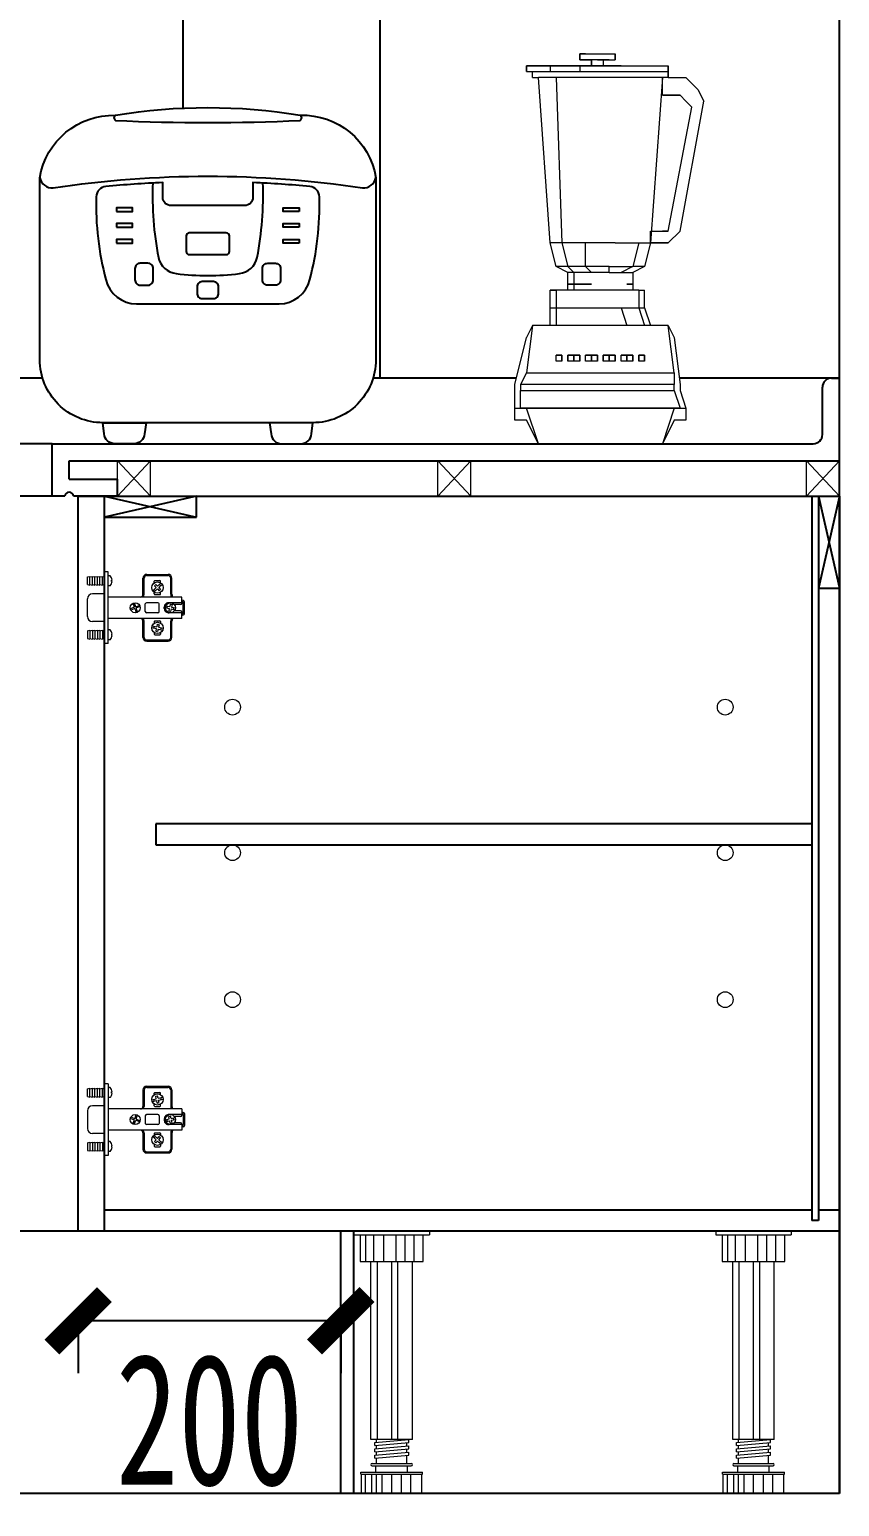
# Model space of a CAD drawing. Header units: millimetres. Extents: x 3104083 to 3173399, y -3165492 to -3044687.
# Drawn here: x 3116632 to 3117249, y -3141616 to -3140491 of the extents above; entities that cross this region are included whole.
import ezdxf

# ---------------------------------------------------------------- set-up
doc = ezdxf.new("R2010")
doc.units = ezdxf.units.MM
doc.header["$LTSCALE"] = 500
doc.header["$MEASUREMENT"] = 0
doc.header["$PDMODE"] = 2
doc.linetypes.add('ACAD_ISO03W100', pattern=[30, 12, -18])
doc.layers.get('0').update_dxf_attribs({"linetype": 'CONTINUOUS'})
doc.layers.get('DEFPOINTS').update_dxf_attribs({"linetype": 'CONTINUOUS'})
for name, color, linetype in [('D-节点尺寸', 5, 'CONTINUOUS'), ('ZB_厨柜', 7, 'CONTINUOUS'), ('台面', 4, 'CONTINUOUS'), ('柜体', 2, 'CONTINUOUS')]:
    doc.layers.add(name, color=color, linetype=linetype)
for name, color, linetype, lineweight in [('五金辅助件', 25, 'CONTINUOUS', 13), ('墙体', 6, 'CONTINUOUS', 25), ('电器', 85, 'CONTINUOUS', 15)]:
    doc.layers.add(name, color=color, linetype=linetype, lineweight=lineweight)
doc.styles.add('DIM', font='SimSun.ttf', dxfattribs={"width": 0.7})
doc.dimstyles.new('40', dxfattribs={"dimscale": 40, "dimtxt": 2.5, "dimasz": 1, "dimexe": 1, "dimexo": 1, "dimgap": 0.5, "dimtad": 1, "dimdec": 0, "dimzin": 0, "dimdsep": 46, "dimtxsty": 'DIM', "dimblk": 'ARCHTICK', "dimcen": 0, "dimclrd": 5, "dimclre": 5, "dimclrt": 35, "dimadec": 0, "dimazin": 0, "dimtfac": 0.5, "dimtdec": 0, "dimtix": 1, "dimtmove": 2, "dimatfit": 2, "dimldrblk": 'A', "dimfxl": 0, "dimtolj": 1, "dimtzin": 0, "dimlwd": -1, "dimlwe": -1, "dimarcsym": 0})

# ---------------------------------------------------------------- blocks, each defined once
blk = doc.blocks.new('_ArchTick')
at = {"color": 0, "linetype": 'ByBlock', "const_width": 0.4}
blk.add_lwpolyline([(-0.5, -0.5), (0.5, 0.5)], dxfattribs=at)
blk = doc.blocks.new('*D2086')
at = {"layer": 'D-节点尺寸', "color": 5, "ltscale": 100}
for p, q in [((3116668.9, -3141468.7), (3116668.9, -3141514.8)), ((3116868.9, -3141474.8), (3116668.9, -3141474.8)), ((3116868.9, -3141468.7), (3116868.9, -3141514.8))]:
    blk.add_line(p, q, dxfattribs=at)
at = {"layer": 'DEFPOINTS', "color": 0, "ltscale": 100}
for p in [(3116668.9, -3141428.7), (3116868.9, -3141428.7), (3116668.9, -3141474.8)]:
    blk.add_point(p, dxfattribs=at)
at = {"layer": 'D-节点尺寸', "color": 5, "ltscale": 100, "xscale": 40, "yscale": 40, "zscale": 40, "rotation": 180}
blk.add_blockref('_ArchTick', (3116668.9, -3141474.8), dxfattribs=at)
at = {"layer": 'D-节点尺寸', "color": 5, "ltscale": 100, "xscale": 40, "yscale": 40, "zscale": 40}
blk.add_blockref('_ArchTick', (3116868.9, -3141474.8), dxfattribs=at)
at = {"layer": 'D-节点尺寸', "color": 35, "ltscale": 100, "insert": (3116768.9, -3141550.6), "char_height": 100, "attachment_point": 5, "style": 'DIM'}
blk.add_mtext('\\A1;200', dxfattribs=at)
blk = doc.blocks.new('A')
for p, q in [((-1.435, 1.148), (-1.09, 1.437)), ((-1.09, 1.437), (0, 0)), ((-1.435, 1.148), (-0.369, 0)), ((-0.369, 0), (-2.127, 0)), ((-1.435, -1.148), (-0.369, 0)), ((-1.09, -1.437), (0, 0)), ((-1.435, -1.148), (-1.09, -1.437))]:
    blk.add_line(p, q)
for points in [[(-1.435, 1.148), (-1.09, 1.437), (-0.369, 0), (0, 0)], [(-1.435, -1.148), (-1.09, -1.437), (-0.369, 0), (0, 0)]]:
    blk.add_solid(points)
blk = doc.blocks.new('A$C2EBB69B4')
at = {"layer": 'ZB_厨柜', "color": 251}
blk.add_line((73.7, 106.6), (182.3, 106.6), dxfattribs=at)
for points in [[(198.4, 250.3, -0.378056), (256, 202.7), (256, 64, -0.414214), (208, 16), (48, 16, -0.414214), (0, 64), (0, 202.7, -0.373666), (57.6, 250.3, -0.082421)], [(113.9, 144.1), (142.1, 144.1, 0.414214), (144.5, 146.5), (144.5, 158.3, 0.414214), (142.1, 160.7), (113.9, 160.7, 0.414214), (111.5, 158.3), (111.5, 146.5, 0.414214)], [(48, 16), (80.9, 16), (79.8, 7.5, -0.394864), (71.8, 0), (57.1, 0, -0.394864), (49.1, 7.5)], [(208, 16), (175.1, 16), (176.2, 7.5, 0.394864), (184.2, 0), (198.9, 0, 0.394864), (206.9, 7.5)]]:
    blk.add_lwpolyline(points, format="xyb", close=True, dxfattribs=at)
for points in [[(57.6, 250.3, 0.553344), (57.6, 246.3, 0.022402), (198.4, 246.3, 0.553344), (198.4, 250.3)], [(0, 202.7, 0.37205), (10.1, 194.9, -0.075344), (245.9, 194.9, 0.37205), (256, 202.7)], [(205.7, 125, 0.073156), (213, 188.2, 0.377465), (205.8, 195.9, 0.013901), (162.4, 199), (162.4, 187.8, -0.414214), (156, 181.4), (100, 181.4, -0.414214), (93.6, 187.8), (93.6, 199, 0.013901), (50.2, 195.9, 0.377465), (43, 188.2, 0.073156), (50.3, 125)], [(86, 198.7, 0.054661), (90.3, 141.9, 0.314331), (103.9, 129.6, 0.062967), (152.1, 129.6, 0.314331), (165.7, 141.9, 0.054661), (170, 198.7, 0.065658)]]:
    blk.add_lwpolyline(points, format="xyb", dxfattribs=at)
at = {"layer": 'ZB_厨柜', "color": 250}
for points in [[(58.3, 176.9), (70.6, 176.9), (70.6, 179.7), (58.3, 179.7)], [(197.7, 176.9), (185.4, 176.9), (185.4, 179.7), (197.7, 179.7)], [(58.3, 164.9), (70.6, 164.9), (70.6, 167.7), (58.3, 167.7)], [(197.7, 164.9), (185.4, 164.9), (185.4, 167.7), (197.7, 167.7)], [(58.3, 152.9), (70.6, 152.9), (70.6, 155.7), (58.3, 155.7)], [(197.7, 152.9), (185.4, 152.9), (185.4, 155.7), (197.7, 155.7)]]:
    blk.add_lwpolyline(points, close=True, dxfattribs=at)
for points in [[(76.5, 120.8), (82.4, 120.8, 0.414214), (86.4, 124.8), (86.4, 133.5, 0.414214), (82.4, 137.5), (76.5, 137.5, 0.414214), (72.5, 133.5), (72.5, 124.8, 0.414214)], [(179.5, 120.8), (173.6, 120.8, -0.414214), (169.6, 124.8), (169.6, 133.5, -0.414214), (173.6, 137.5), (179.5, 137.5, -0.414214), (183.5, 133.5), (183.5, 124.8, -0.414214)], [(123.8, 110.6), (132.2, 110.6, 0.414214), (136.2, 114.6), (136.2, 119.5, 0.414214), (132.2, 123.5), (123.8, 123.5, 0.414214), (119.8, 119.5), (119.8, 114.6, 0.414214)]]:
    blk.add_lwpolyline(points, format="xyb", close=True, dxfattribs=at)
at = {"layer": 'ZB_厨柜', "color": 251}
for centre, start, end in [((73.7, 130.6), 193.3042, 270), ((182.3, 130.6), 270, 346.6958)]:
    blk.add_arc(centre, 24, start, end, dxfattribs=at)

msp = doc.modelspace()

# ---------------------------------------------------------------- linework, layer by layer
at = {"layer": '五金辅助件', "linetype": 'ACAD_ISO03W100'}
for p, q in [((3116698.937, -3140846.491), (3116698.937, -3140819.491)), ((3116698.937, -3140819.491), (3116723.937, -3140846.491)), ((3116723.937, -3140819.491), (3116698.937, -3140846.491)), ((3116723.937, -3140846.491), (3116723.937, -3140819.491)), ((3116942.937, -3140846.491), (3116942.937, -3140819.491)), ((3116942.937, -3140819.491), (3116967.937, -3140846.491)), ((3116967.937, -3140819.491), (3116942.937, -3140846.491)), ((3116967.937, -3140846.491), (3116967.937, -3140819.491)), ((3117223.937, -3140846.491), (3117223.937, -3140819.491)), ((3117223.937, -3140819.491), (3117248.937, -3140846.491)), ((3117248.937, -3140819.491), (3117223.937, -3140846.491)), ((3117248.937, -3140846.491), (3117248.937, -3140819.491))]:
    msp.add_line(p, q, dxfattribs=at)
at = {"layer": '五金辅助件'}
for p, q in [((3116691.817, -3140904.131), (3116688.937, -3140904.131)), ((3116691.817, -3140958.851), (3116691.817, -3140904.131)), ((3116675.875, -3140908.053), (3116677.795, -3140907.573)), ((3116675.875, -3140913.813), (3116675.875, -3140908.053)), ((3116675.875, -3140913.813), (3116677.795, -3140914.293)), ((3116677.795, -3140908.053), (3116679.715, -3140907.573)), ((3116677.795, -3140914.293), (3116677.795, -3140907.573)), ((3116677.795, -3140913.813), (3116679.715, -3140914.293)), ((3116679.715, -3140908.053), (3116681.635, -3140907.573)), ((3116679.715, -3140914.293), (3116679.715, -3140907.573)), ((3116679.715, -3140913.813), (3116681.635, -3140914.293)), ((3116681.635, -3140908.053), (3116683.555, -3140907.573)), ((3116681.635, -3140914.293), (3116681.635, -3140907.573)), ((3116681.635, -3140913.813), (3116683.555, -3140914.293)), ((3116683.555, -3140908.053), (3116685.475, -3140907.573)), ((3116683.555, -3140914.293), (3116683.555, -3140907.573)), ((3116683.555, -3140913.813), (3116685.475, -3140914.293)), ((3116685.475, -3140908.053), (3116687.395, -3140907.573)), ((3116685.475, -3140914.293), (3116685.475, -3140907.573)), ((3116685.475, -3140913.813), (3116687.395, -3140914.293)), ((3116687.395, -3140914.293), (3116687.395, -3140907.573)), ((3116687.395, -3140908.053), (3116688.937, -3140907.668)), ((3116687.395, -3140913.813), (3116688.937, -3140914.199)), ((3116693.257, -3140907.093), (3116691.817, -3140907.093)), ((3116693.257, -3140914.773), (3116691.817, -3140914.773)), ((3116694.697, -3140910.453), (3116694.207, -3140910.453)), ((3116694.207, -3140911.413), (3116694.207, -3140910.453)), ((3116694.697, -3140911.413), (3116694.207, -3140911.413)), ((3116718.217, -3140921.411), (3116718.217, -3140908.931)), ((3116719.177, -3140921.411), (3116719.177, -3140908.931)), ((3116721.097, -3140906.051), (3116737.417, -3140906.051)), ((3116721.097, -3140907.011), (3116737.417, -3140907.011)), ((3116728.24, -3140916.089), (3116725.634, -3140918.484)), ((3116729.214, -3140917.149), (3116726.609, -3140919.544)), ((3116726.857, -3140912.539), (3116726.857, -3140911.331)), ((3116728, -3140913.701), (3116726.94, -3140914.675)), ((3116726.94, -3140914.675), (3116728.24, -3140916.089)), ((3116727.337, -3140910.851), (3116731.177, -3140910.851)), ((3116728, -3140913.701), (3116729.3, -3140915.114)), ((3116729.214, -3140917.149), (3116730.514, -3140918.562)), ((3116731.905, -3140912.718), (3116729.3, -3140915.114)), ((3116732.88, -3140913.778), (3116730.274, -3140916.174)), ((3116730.274, -3140916.174), (3116731.574, -3140917.587)), ((3116731.657, -3140912.539), (3116731.657, -3140911.331)), ((3116739.337, -3140921.188), (3116739.337, -3140908.931)), ((3116740.297, -3140921.188), (3116740.297, -3140908.931)), ((3116675.875, -3140938.211), (3116675.875, -3140924.771)), ((3116688.937, -3140920.931), (3116679.715, -3140920.931)), ((3116747.853, -3140923.331), (3116691.817, -3140923.331)), ((3116710.596, -3140928.033), (3116711.559, -3140930.747)), ((3116711.501, -3140927.712), (3116712.464, -3140930.426)), ((3116729.613, -3140927.651), (3116720.973, -3140927.651)), ((3116726.857, -3140920.931), (3116726.857, -3140919.723)), ((3116727.337, -3140921.411), (3116731.177, -3140921.411)), ((3116731.574, -3140917.587), (3116730.514, -3140918.562)), ((3116731.657, -3140920.931), (3116731.657, -3140919.723)), ((3116747.853, -3140927.651), (3116738.253, -3140927.651)), ((3116747.853, -3140928.131), (3116747.853, -3140923.331)), ((3116749.213, -3140926.006), (3116747.853, -3140925.598)), ((3116748.253, -3140926.72), (3116747.853, -3140926.6)), ((3116748.937, -3140935.343), (3116748.937, -3140927.64)), ((3116749.897, -3140936.057), (3116749.897, -3140926.926)), ((3116747.853, -3140939.651), (3116691.817, -3140939.651)), ((3116711.267, -3140931.36), (3116708.553, -3140932.323)), ((3116711.588, -3140932.265), (3116708.874, -3140933.228)), ((3116712.201, -3140932.557), (3116713.164, -3140935.271)), ((3116715.791, -3140929.755), (3116713.077, -3140930.718)), ((3116713.106, -3140932.235), (3116714.069, -3140934.95)), ((3116716.112, -3140930.66), (3116713.398, -3140931.623)), ((3116720.013, -3140934.371), (3116720.013, -3140928.611)), ((3116729.613, -3140935.331), (3116720.973, -3140935.331)), ((3116730.573, -3140934.371), (3116730.573, -3140928.611)), ((3116734.413, -3140931.971), (3116734.413, -3140931.011)), ((3116735.213, -3140931.333), (3116738.254, -3140932.032)), ((3116735.536, -3140929.93), (3116738.577, -3140930.628)), ((3116738.254, -3140932.032), (3116737.824, -3140933.903)), ((3116737.824, -3140933.903), (3116739.228, -3140934.225)), ((3116747.853, -3140935.331), (3116738.253, -3140935.331)), ((3116739.007, -3140928.757), (3116738.577, -3140930.628)), ((3116739.007, -3140928.757), (3116740.41, -3140929.08)), ((3116739.658, -3140932.354), (3116739.228, -3140934.225)), ((3116739.658, -3140932.354), (3116742.698, -3140933.053)), ((3116740.41, -3140929.08), (3116739.98, -3140930.951)), ((3116739.98, -3140930.951), (3116743.021, -3140931.649)), ((3116746.893, -3140929.091), (3116742.115, -3140929.091)), ((3116746.893, -3140933.891), (3116742.115, -3140933.891)), ((3116747.853, -3140939.651), (3116747.853, -3140934.851)), ((3116747.853, -3140936.382), (3116748.253, -3140936.262)), ((3116747.853, -3140937.385), (3116749.213, -3140936.977)), ((3116675.875, -3140949.169), (3116677.795, -3140948.689)), ((3116675.875, -3140949.169), (3116675.875, -3140954.929)), ((3116677.795, -3140948.689), (3116677.795, -3140955.409)), ((3116677.795, -3140949.169), (3116679.715, -3140948.689)), ((3116688.937, -3140942.051), (3116679.715, -3140942.051)), ((3116679.715, -3140948.689), (3116679.715, -3140955.409)), ((3116679.715, -3140949.169), (3116681.635, -3140948.689)), ((3116681.635, -3140948.689), (3116681.635, -3140955.409)), ((3116681.635, -3140949.169), (3116683.555, -3140948.689)), ((3116683.555, -3140948.689), (3116683.555, -3140955.409)), ((3116683.555, -3140949.169), (3116685.475, -3140948.689)), ((3116685.475, -3140948.689), (3116685.475, -3140955.409)), ((3116685.475, -3140949.169), (3116687.395, -3140948.689)), ((3116687.395, -3140948.689), (3116687.395, -3140955.409)), ((3116687.395, -3140949.169), (3116688.937, -3140948.784)), ((3116693.257, -3140948.209), (3116691.817, -3140948.209)), ((3116718.217, -3140954.051), (3116718.217, -3140941.571)), ((3116719.177, -3140954.051), (3116719.177, -3140941.571)), ((3116724.944, -3140946.599), (3116728.394, -3140947.392)), ((3116725.267, -3140945.196), (3116728.716, -3140945.988)), ((3116726.857, -3140942.051), (3116726.857, -3140943.259)), ((3116726.857, -3140950.443), (3116726.857, -3140951.651)), ((3116727.337, -3140941.571), (3116731.177, -3140941.571)), ((3116728.394, -3140947.392), (3116727.964, -3140949.263)), ((3116727.964, -3140949.263), (3116729.367, -3140949.585)), ((3116729.146, -3140944.117), (3116728.716, -3140945.988)), ((3116729.146, -3140944.117), (3116730.55, -3140944.44)), ((3116729.797, -3140947.714), (3116729.367, -3140949.585)), ((3116729.797, -3140947.714), (3116733.247, -3140948.507)), ((3116730.55, -3140944.44), (3116730.12, -3140946.311)), ((3116730.12, -3140946.311), (3116733.57, -3140947.103)), ((3116731.657, -3140942.051), (3116731.657, -3140943.259)), ((3116731.657, -3140950.443), (3116731.657, -3140951.651)), ((3116739.337, -3140954.051), (3116739.337, -3140941.794)), ((3116740.297, -3140954.051), (3116740.297, -3140941.794)), ((3116675.875, -3140954.929), (3116677.795, -3140955.409)), ((3116677.795, -3140954.929), (3116679.715, -3140955.409)), ((3116679.715, -3140954.929), (3116681.635, -3140955.409)), ((3116681.635, -3140954.929), (3116683.555, -3140955.409)), ((3116683.555, -3140954.929), (3116685.475, -3140955.409)), ((3116685.475, -3140954.929), (3116687.395, -3140955.409)), ((3116687.395, -3140954.929), (3116688.937, -3140955.315)), ((3116691.817, -3140958.851), (3116688.937, -3140958.851)), ((3116693.257, -3140955.889), (3116691.817, -3140955.889)), ((3116694.207, -3140951.569), (3116694.207, -3140952.529)), ((3116694.697, -3140951.569), (3116694.207, -3140951.569)), ((3116694.697, -3140952.529), (3116694.207, -3140952.529)), ((3116721.097, -3140955.971), (3116737.417, -3140955.971)), ((3116721.097, -3140956.931), (3116737.417, -3140956.931)), ((3116727.337, -3140952.131), (3116731.177, -3140952.131)), ((3116675.875, -3141298.053), (3116677.795, -3141297.573)), ((3116675.875, -3141303.813), (3116675.875, -3141298.053)), ((3116677.795, -3141304.293), (3116677.795, -3141297.573)), ((3116677.795, -3141298.053), (3116679.715, -3141297.573)), ((3116679.715, -3141304.293), (3116679.715, -3141297.573)), ((3116679.715, -3141298.053), (3116681.635, -3141297.573)), ((3116681.635, -3141304.293), (3116681.635, -3141297.573)), ((3116681.635, -3141298.053), (3116683.555, -3141297.573)), ((3116683.555, -3141304.293), (3116683.555, -3141297.573)), ((3116683.555, -3141298.053), (3116685.475, -3141297.573)), ((3116685.475, -3141304.293), (3116685.475, -3141297.573)), ((3116685.475, -3141298.053), (3116687.395, -3141297.573)), ((3116687.395, -3141304.293), (3116687.395, -3141297.573)), ((3116687.395, -3141298.053), (3116688.937, -3141297.668)), ((3116691.817, -3141294.131), (3116688.937, -3141294.131)), ((3116691.817, -3141294.131), (3116691.817, -3141348.851)), ((3116693.257, -3141297.093), (3116691.817, -3141297.093)), ((3116718.217, -3141298.931), (3116718.217, -3141311.411)), ((3116719.177, -3141298.931), (3116719.177, -3141311.411)), ((3116721.097, -3141296.051), (3116737.417, -3141296.051)), ((3116721.097, -3141297.011), (3116737.417, -3141297.011)), ((3116739.337, -3141298.931), (3116739.337, -3141311.188)), ((3116740.297, -3141298.931), (3116740.297, -3141311.188)), ((3116675.875, -3141303.813), (3116677.795, -3141304.293)), ((3116677.795, -3141303.813), (3116679.715, -3141304.293)), ((3116679.715, -3141303.813), (3116681.635, -3141304.293)), ((3116688.937, -3141310.931), (3116679.715, -3141310.931)), ((3116681.635, -3141303.813), (3116683.555, -3141304.293)), ((3116683.555, -3141303.813), (3116685.475, -3141304.293)), ((3116685.475, -3141303.813), (3116687.395, -3141304.293)), ((3116687.395, -3141303.813), (3116688.937, -3141304.199)), ((3116693.257, -3141304.773), (3116691.817, -3141304.773)), ((3116694.207, -3141301.413), (3116694.207, -3141300.453)), ((3116694.697, -3141300.453), (3116694.207, -3141300.453)), ((3116694.697, -3141301.413), (3116694.207, -3141301.413)), ((3116724.944, -3141306.383), (3116728.394, -3141305.591)), ((3116725.267, -3141307.787), (3116728.716, -3141306.994)), ((3116726.857, -3141302.539), (3116726.857, -3141301.331)), ((3116726.857, -3141310.931), (3116726.857, -3141309.723)), ((3116727.337, -3141300.851), (3116731.177, -3141300.851)), ((3116727.964, -3141303.72), (3116729.367, -3141303.397)), ((3116728.394, -3141305.591), (3116727.964, -3141303.72)), ((3116729.146, -3141308.865), (3116728.716, -3141306.994)), ((3116729.146, -3141308.865), (3116730.55, -3141308.543)), ((3116729.797, -3141305.268), (3116729.367, -3141303.397)), ((3116729.797, -3141305.268), (3116733.247, -3141304.476)), ((3116730.12, -3141306.672), (3116733.57, -3141305.879)), ((3116730.55, -3141308.543), (3116730.12, -3141306.672)), ((3116731.657, -3141302.539), (3116731.657, -3141301.331)), ((3116731.657, -3141310.931), (3116731.657, -3141309.723)), ((3116675.875, -3141314.771), (3116675.875, -3141328.211)), ((3116747.853, -3141313.331), (3116691.817, -3141313.331)), ((3116711.267, -3141321.623), (3116708.553, -3141320.66)), ((3116711.588, -3141320.718), (3116708.874, -3141319.755)), ((3116710.596, -3141324.95), (3116711.559, -3141322.235)), ((3116712.201, -3141320.426), (3116713.164, -3141317.712)), ((3116715.791, -3141323.228), (3116713.077, -3141322.265)), ((3116713.106, -3141320.747), (3116714.069, -3141318.033)), ((3116716.112, -3141322.323), (3116713.398, -3141321.36)), ((3116720.013, -3141318.611), (3116720.013, -3141324.371)), ((3116729.613, -3141317.651), (3116720.973, -3141317.651)), ((3116727.337, -3141311.411), (3116731.177, -3141311.411)), ((3116730.573, -3141318.611), (3116730.573, -3141324.371)), ((3116734.413, -3141321.011), (3116734.413, -3141321.971)), ((3116735.213, -3141321.649), (3116738.254, -3141320.951)), ((3116735.536, -3141323.053), (3116738.577, -3141322.354)), ((3116737.824, -3141319.08), (3116739.228, -3141318.757)), ((3116738.254, -3141320.951), (3116737.824, -3141319.08)), ((3116747.853, -3141317.651), (3116738.253, -3141317.651)), ((3116739.007, -3141324.225), (3116738.577, -3141322.354)), ((3116739.658, -3141320.628), (3116739.228, -3141318.757)), ((3116739.658, -3141320.628), (3116742.698, -3141319.93)), ((3116739.98, -3141322.032), (3116743.021, -3141321.333)), ((3116740.41, -3141323.903), (3116739.98, -3141322.032)), ((3116746.893, -3141319.091), (3116742.115, -3141319.091)), ((3116747.853, -3141313.331), (3116747.853, -3141318.131)), ((3116747.853, -3141315.598), (3116749.213, -3141316.006)), ((3116747.853, -3141316.6), (3116748.253, -3141316.72)), ((3116748.937, -3141317.64), (3116748.937, -3141325.343)), ((3116749.897, -3141316.926), (3116749.897, -3141326.057)), ((3116688.937, -3141332.051), (3116679.715, -3141332.051)), ((3116747.853, -3141329.651), (3116691.817, -3141329.651)), ((3116711.501, -3141325.271), (3116712.464, -3141322.557)), ((3116718.217, -3141331.571), (3116718.217, -3141344.051)), ((3116719.177, -3141331.571), (3116719.177, -3141344.051)), ((3116729.613, -3141325.331), (3116720.973, -3141325.331)), ((3116729.214, -3141335.834), (3116726.609, -3141333.438)), ((3116726.857, -3141332.051), (3116726.857, -3141333.259)), ((3116727.337, -3141331.571), (3116731.177, -3141331.571)), ((3116731.657, -3141332.051), (3116731.657, -3141333.259)), ((3116747.853, -3141325.331), (3116738.253, -3141325.331)), ((3116739.007, -3141324.225), (3116740.41, -3141323.903)), ((3116739.337, -3141331.794), (3116739.337, -3141344.051)), ((3116740.297, -3141331.794), (3116740.297, -3141344.051)), ((3116746.893, -3141323.891), (3116742.115, -3141323.891)), ((3116747.853, -3141324.851), (3116747.853, -3141329.651)), ((3116748.253, -3141326.262), (3116747.853, -3141326.382)), ((3116749.213, -3141326.977), (3116747.853, -3141327.385)), ((3116675.875, -3141339.169), (3116677.795, -3141338.689)), ((3116675.875, -3141339.169), (3116675.875, -3141344.929)), ((3116677.795, -3141339.169), (3116679.715, -3141338.689)), ((3116677.795, -3141338.689), (3116677.795, -3141345.409)), ((3116679.715, -3141339.169), (3116681.635, -3141338.689)), ((3116679.715, -3141338.689), (3116679.715, -3141345.409)), ((3116681.635, -3141339.169), (3116683.555, -3141338.689)), ((3116681.635, -3141338.689), (3116681.635, -3141345.409)), ((3116683.555, -3141339.169), (3116685.475, -3141338.689)), ((3116683.555, -3141338.689), (3116683.555, -3141345.409)), ((3116685.475, -3141339.169), (3116687.395, -3141338.689)), ((3116685.475, -3141338.689), (3116685.475, -3141345.409)), ((3116687.395, -3141338.689), (3116687.395, -3141345.409)), ((3116687.395, -3141339.169), (3116688.937, -3141338.784)), ((3116693.257, -3141338.209), (3116691.817, -3141338.209)), ((3116694.697, -3141341.569), (3116694.207, -3141341.569)), ((3116694.207, -3141341.569), (3116694.207, -3141342.529)), ((3116694.697, -3141342.529), (3116694.207, -3141342.529)), ((3116728.24, -3141336.894), (3116725.634, -3141334.498)), ((3116726.857, -3141340.443), (3116726.857, -3141341.651)), ((3116726.94, -3141338.307), (3116728.24, -3141336.894)), ((3116728, -3141339.282), (3116726.94, -3141338.307)), ((3116727.337, -3141342.131), (3116731.177, -3141342.131)), ((3116728, -3141339.282), (3116729.3, -3141337.869)), ((3116729.214, -3141335.834), (3116730.514, -3141334.421)), ((3116731.905, -3141340.264), (3116729.3, -3141337.869)), ((3116730.274, -3141336.809), (3116731.574, -3141335.395)), ((3116732.88, -3141339.204), (3116730.274, -3141336.809)), ((3116731.574, -3141335.395), (3116730.514, -3141334.421)), ((3116731.657, -3141340.443), (3116731.657, -3141341.651)), ((3116675.875, -3141344.929), (3116677.795, -3141345.409)), ((3116677.795, -3141344.929), (3116679.715, -3141345.409)), ((3116679.715, -3141344.929), (3116681.635, -3141345.409)), ((3116681.635, -3141344.929), (3116683.555, -3141345.409)), ((3116683.555, -3141344.929), (3116685.475, -3141345.409)), ((3116685.475, -3141344.929), (3116687.395, -3141345.409)), ((3116687.395, -3141344.929), (3116688.937, -3141345.315)), ((3116691.817, -3141348.851), (3116688.937, -3141348.851)), ((3116693.257, -3141345.889), (3116691.817, -3141345.889)), ((3116721.097, -3141345.971), (3116737.417, -3141345.971)), ((3116721.097, -3141346.931), (3116737.417, -3141346.931)), ((3116878.937, -3141406.491), (3116878.937, -3141409.371)), ((3116878.937, -3141406.491), (3116936.537, -3141406.491)), ((3116878.937, -3141409.371), (3116936.537, -3141409.371)), ((3116883.817, -3141409.371), (3116883.817, -3141429.531)), ((3116888.154, -3141429.531), (3116888.154, -3141409.371)), ((3116894.08, -3141429.531), (3116894.08, -3141409.371)), ((3116901.654, -3141429.531), (3116901.654, -3141409.371)), ((3116911.088, -3141429.531), (3116911.088, -3141409.371)), ((3116918, -3141429.531), (3116918, -3141409.371)), ((3116924.801, -3141429.531), (3116924.801, -3141409.371)), ((3116931.657, -3141429.531), (3116931.657, -3141409.371)), ((3116936.537, -3141406.491), (3116936.537, -3141409.371)), ((3117154.641, -3141406.491), (3117154.641, -3141409.371)), ((3117154.641, -3141406.491), (3117212.241, -3141406.491)), ((3117154.641, -3141409.371), (3117212.241, -3141409.371)), ((3117159.521, -3141409.371), (3117159.521, -3141429.531)), ((3117163.858, -3141429.531), (3117163.858, -3141409.371)), ((3117169.784, -3141429.531), (3117169.784, -3141409.371)), ((3117177.358, -3141429.531), (3117177.358, -3141409.371)), ((3117186.792, -3141429.531), (3117186.792, -3141409.371)), ((3117193.704, -3141429.531), (3117193.704, -3141409.371)), ((3117200.505, -3141429.531), (3117200.505, -3141409.371)), ((3117207.36, -3141429.531), (3117207.36, -3141409.371)), ((3117212.241, -3141406.491), (3117212.241, -3141409.371)), ((3116883.817, -3141429.531), (3116931.657, -3141429.531)), ((3116891.897, -3141565.137), (3116891.897, -3141429.531)), ((3116896.876, -3141565.137), (3116896.876, -3141429.531)), ((3116907.737, -3141565.137), (3116907.737, -3141429.531)), ((3116912.478, -3141565.137), (3116912.478, -3141429.531)), ((3116923.577, -3141565.137), (3116923.577, -3141429.531)), ((3117159.521, -3141429.531), (3117207.36, -3141429.531)), ((3117167.601, -3141565.137), (3117167.601, -3141429.531)), ((3117172.579, -3141565.137), (3117172.579, -3141429.531)), ((3117183.441, -3141565.137), (3117183.441, -3141429.531)), ((3117188.182, -3141565.137), (3117188.182, -3141429.531)), ((3117199.281, -3141565.137), (3117199.281, -3141429.531)), ((3116923.577, -3141565.137), (3116891.897, -3141565.137)), ((3116894.777, -3141567.537), (3116920.697, -3141565.177)), ((3116894.777, -3141569.937), (3116894.777, -3141567.537)), ((3116894.777, -3141569.937), (3116920.697, -3141567.577)), ((3116896.217, -3141567.406), (3116896.217, -3141565.137)), ((3116896.217, -3141572.206), (3116896.217, -3141569.806)), ((3116919.257, -3141570.108), (3116919.257, -3141567.708)), ((3116920.697, -3141567.577), (3116920.697, -3141565.177)), ((3117199.281, -3141565.137), (3117167.601, -3141565.137)), ((3117170.481, -3141567.537), (3117196.401, -3141565.177)), ((3117170.481, -3141569.937), (3117170.481, -3141567.537)), ((3117170.481, -3141569.937), (3117196.401, -3141567.577)), ((3117171.921, -3141567.406), (3117171.921, -3141565.137)), ((3117171.921, -3141572.206), (3117171.921, -3141569.806)), ((3117194.961, -3141570.108), (3117194.961, -3141567.708)), ((3117196.401, -3141567.577), (3117196.401, -3141565.177)), ((3116894.777, -3141572.337), (3116920.697, -3141569.977)), ((3116894.777, -3141574.737), (3116894.777, -3141572.337)), ((3116894.777, -3141574.737), (3116920.697, -3141572.377)), ((3116894.777, -3141577.137), (3116920.697, -3141574.777)), ((3116894.777, -3141579.537), (3116894.777, -3141577.137)), ((3116894.777, -3141579.537), (3116920.697, -3141577.177)), ((3116896.217, -3141577.006), (3116896.217, -3141574.606)), ((3116896.217, -3141583.453), (3116896.217, -3141579.406)), ((3116919.257, -3141574.908), (3116919.257, -3141572.508)), ((3116919.257, -3141583.453), (3116919.257, -3141577.308)), ((3116920.697, -3141572.377), (3116920.697, -3141569.977)), ((3116920.697, -3141577.177), (3116920.697, -3141574.777)), ((3117170.481, -3141572.337), (3117196.401, -3141569.977)), ((3117170.481, -3141574.737), (3117170.481, -3141572.337)), ((3117170.481, -3141574.737), (3117196.401, -3141572.377)), ((3117170.481, -3141577.137), (3117196.401, -3141574.777)), ((3117170.481, -3141579.537), (3117170.481, -3141577.137)), ((3117170.481, -3141579.537), (3117196.401, -3141577.177)), ((3117171.921, -3141577.006), (3117171.921, -3141574.606)), ((3117171.921, -3141583.453), (3117171.921, -3141579.406)), ((3117194.961, -3141574.908), (3117194.961, -3141572.508)), ((3117194.961, -3141583.453), (3117194.961, -3141577.308)), ((3117196.401, -3141572.377), (3117196.401, -3141569.977)), ((3117196.401, -3141577.177), (3117196.401, -3141574.777)), ((3116884.217, -3141591.564), (3116884.217, -3141590.173)), ((3116884.217, -3141590.173), (3116931.257, -3141590.173)), ((3116884.217, -3141591.564), (3116931.257, -3141591.564)), ((3116884.697, -3141606.493), (3116884.697, -3141591.564)), ((3116887.832, -3141606.493), (3116887.832, -3141591.564)), ((3116892.629, -3141606.493), (3116892.629, -3141591.564)), ((3116892.857, -3141583.453), (3116922.617, -3141583.453)), ((3116892.857, -3141585.373), (3116922.617, -3141585.373)), ((3116895.737, -3141590.173), (3116895.737, -3141585.373)), ((3116896.217, -3141606.493), (3116896.217, -3141591.564)), ((3116900.494, -3141606.493), (3116900.494, -3141591.564)), ((3116907.833, -3141606.493), (3116907.833, -3141591.564)), ((3116915.247, -3141606.493), (3116915.247, -3141591.564)), ((3116919.737, -3141590.173), (3116919.737, -3141585.373)), ((3116922.411, -3141606.493), (3116922.411, -3141591.564)), ((3116930.777, -3141606.493), (3116930.777, -3141591.564)), ((3116931.257, -3141591.564), (3116931.257, -3141590.173)), ((3117159.921, -3141591.564), (3117159.921, -3141590.173)), ((3117159.921, -3141590.173), (3117206.961, -3141590.173)), ((3117159.921, -3141591.564), (3117206.961, -3141591.564)), ((3117160.401, -3141606.493), (3117160.401, -3141591.564)), ((3117163.536, -3141606.493), (3117163.536, -3141591.564)), ((3117168.332, -3141606.493), (3117168.332, -3141591.564)), ((3117168.561, -3141583.453), (3117198.321, -3141583.453)), ((3117168.561, -3141585.373), (3117198.321, -3141585.373)), ((3117171.441, -3141590.173), (3117171.441, -3141585.373)), ((3117171.921, -3141606.493), (3117171.921, -3141591.564)), ((3117176.198, -3141606.493), (3117176.198, -3141591.564)), ((3117183.537, -3141606.493), (3117183.537, -3141591.564)), ((3117190.951, -3141606.493), (3117190.951, -3141591.564)), ((3117195.441, -3141590.173), (3117195.441, -3141585.373)), ((3117198.115, -3141606.493), (3117198.115, -3141591.564)), ((3117206.481, -3141606.493), (3117206.481, -3141591.564)), ((3117206.961, -3141591.564), (3117206.961, -3141590.173)), ((3116884.697, -3141606.493), (3116930.777, -3141606.493)), ((3117160.401, -3141606.493), (3117206.481, -3141606.493))]:
    msp.add_line(p, q, dxfattribs=at)
for centre, radius in [((3116729.257, -3140916.131), 4.32), ((3116712.333, -3140931.491), 3.84), ((3116739.117, -3140931.491), 3.84), ((3116729.257, -3140946.851), 4.32), ((3116786.487, -3141007.219), 5.991), ((3117161.882, -3141007.219), 5.991), ((3116786.487, -3141118.159), 5.991), ((3117161.882, -3141118.159), 5.991), ((3116786.487, -3141230.099), 5.991), ((3117161.882, -3141230.099), 5.991), ((3116729.257, -3141306.131), 4.32), ((3116712.333, -3141321.491), 3.84), ((3116739.117, -3141321.491), 3.84), ((3116729.257, -3141336.851), 4.32)]:
    msp.add_circle(centre, radius, dxfattribs=at)
for centre, radius, start, end in [((3116688.857, -3140910.933), 5.84, 4.714561, 41.11209), ((3116688.857, -3140910.933), 5.84, 318.88791, 355.285439), ((3116721.097, -3140908.931), 2.88, 90, 180), ((3116721.097, -3140908.931), 1.92, 90, 180), ((3116727.337, -3140911.331), 0.48, 90, 180), ((3116729.257, -3140916.131), 2.869, 28.062168, 57.131999), ((3116731.177, -3140911.331), 0.48, 0, 90), ((3116737.417, -3140908.931), 2.88, 0, 90), ((3116737.417, -3140908.931), 1.92, 0, 90), ((3116679.715, -3140924.771), 3.84, 90, 180), ((3116716.297, -3140921.411), 1.92, 270, 0), ((3116716.297, -3140921.411), 2.88, 318.189685, 0), ((3116720.973, -3140928.611), 0.96, 90, 180), ((3116729.257, -3140916.131), 2.869, 208.062168, 237.131999), ((3116727.337, -3140920.931), 0.48, 180, 270), ((3116729.613, -3140928.611), 0.96, 0, 90), ((3116731.177, -3140920.931), 0.48, 270, 0), ((3116737.868, -3140931.086), 3.456, 83.605432, 178.766418), ((3116743.177, -3140921.188), 3.84, 180, 213.919184), ((3116743.177, -3140921.188), 2.88, 180, 228.075907), ((3116746.893, -3140928.131), 0.96, 270, 0), ((3116747.977, -3140927.64), 0.96, 0, 73.300756), ((3116748.937, -3140926.926), 0.96, 0, 73.300756), ((3116679.715, -3140938.211), 3.84, 180, 270), ((3116711.107, -3140930.908), 0.48, 289.535564, 19.535564), ((3116711.749, -3140932.717), 0.48, 19.535564, 109.535564), ((3116712.916, -3140930.266), 0.48, 199.535564, 289.535564), ((3116713.558, -3140932.075), 0.48, 109.535564, 199.535564), ((3116716.297, -3140941.571), 1.92, 0, 90), ((3116716.297, -3140941.571), 2.88, 0, 41.810315), ((3116720.973, -3140934.371), 0.96, 180, 270), ((3116729.613, -3140934.371), 0.96, 270, 0), ((3116737.868, -3140931.897), 3.456, 181.233582, 276.394568), ((3116739.117, -3140931.491), 2.73, 151.770495, 182.349246), ((3116743.177, -3140941.794), 3.84, 146.080816, 180), ((3116743.177, -3140941.794), 2.88, 131.924093, 180), ((3116739.117, -3140931.491), 2.73, 331.770495, 2.349246), ((3116746.893, -3140934.851), 0.96, 0, 90), ((3116747.977, -3140935.343), 0.96, 286.699244, 0), ((3116748.937, -3140936.057), 0.96, 286.699244, 0), ((3116688.857, -3140952.049), 5.84, 4.714561, 41.11209), ((3116729.257, -3140946.851), 2.869, 152.524955, 181.594786), ((3116727.337, -3140942.051), 0.48, 90, 180), ((3116731.177, -3140942.051), 0.48, 0, 90), ((3116729.257, -3140946.851), 2.869, 332.524955, 1.594786), ((3116688.857, -3140952.049), 5.84, 318.88791, 355.285439), ((3116721.097, -3140954.051), 2.88, 180, 270), ((3116721.097, -3140954.051), 1.92, 180, 270), ((3116727.337, -3140951.651), 0.48, 180, 270), ((3116731.177, -3140951.651), 0.48, 270, 0), ((3116737.417, -3140954.051), 1.92, 270, 0), ((3116737.417, -3140954.051), 2.88, 270, 0), ((3116688.857, -3141300.933), 5.84, 4.714561, 41.11209), ((3116721.097, -3141298.931), 2.88, 90, 180), ((3116721.097, -3141298.931), 1.92, 90, 180), ((3116737.417, -3141298.931), 2.88, 0, 90), ((3116737.417, -3141298.931), 1.92, 0, 90), ((3116679.715, -3141314.771), 3.84, 90, 180), ((3116688.857, -3141300.933), 5.84, 318.88791, 355.285439), ((3116729.257, -3141306.131), 2.869, 178.405214, 207.475045), ((3116727.337, -3141301.331), 0.48, 90, 180), ((3116727.337, -3141310.931), 0.48, 180, 270), ((3116731.177, -3141301.331), 0.48, 0, 90), ((3116731.177, -3141310.931), 0.48, 270, 0), ((3116729.257, -3141306.131), 2.869, 358.405214, 27.475045), ((3116711.107, -3141322.075), 0.48, 340.464436, 70.464436), ((3116711.749, -3141320.266), 0.48, 250.464436, 340.464436), ((3116712.916, -3141322.717), 0.48, 70.464436, 160.464436), ((3116713.558, -3141320.908), 0.48, 160.464436, 250.464436), ((3116716.297, -3141311.411), 1.92, 270, 0), ((3116716.297, -3141311.411), 2.88, 318.189685, 0), ((3116720.973, -3141318.611), 0.96, 90, 180), ((3116729.613, -3141318.611), 0.96, 0, 90), ((3116737.868, -3141321.086), 3.456, 83.605432, 178.766418), ((3116737.868, -3141321.897), 3.456, 181.233582, 276.394568), ((3116739.117, -3141321.491), 2.73, 177.650754, 208.229505), ((3116743.177, -3141311.188), 3.84, 180, 213.919184), ((3116743.177, -3141311.188), 2.88, 180, 228.075907), ((3116739.117, -3141321.491), 2.73, 357.650754, 28.229505), ((3116746.893, -3141318.131), 0.96, 270, 0), ((3116747.977, -3141317.64), 0.96, 0, 73.300756), ((3116748.937, -3141316.926), 0.96, 0, 73.300756), ((3116679.715, -3141328.211), 3.84, 180, 270), ((3116716.297, -3141331.571), 1.92, 0, 90), ((3116716.297, -3141331.571), 2.88, 0, 41.810315), ((3116720.973, -3141324.371), 0.96, 180, 270), ((3116727.337, -3141332.051), 0.48, 90, 180), ((3116729.613, -3141324.371), 0.96, 270, 0), ((3116731.177, -3141332.051), 0.48, 0, 90), ((3116743.177, -3141331.794), 3.84, 146.080816, 180), ((3116743.177, -3141331.794), 2.88, 131.924093, 180), ((3116746.893, -3141324.851), 0.96, 0, 90), ((3116747.977, -3141325.343), 0.96, 286.699244, 0), ((3116748.937, -3141326.057), 0.96, 286.699244, 0), ((3116688.857, -3141342.049), 5.84, 4.714561, 41.11209), ((3116688.857, -3141342.049), 5.84, 318.88791, 355.285439), ((3116721.097, -3141344.051), 2.88, 180, 270), ((3116721.097, -3141344.051), 1.92, 180, 270), ((3116729.257, -3141336.851), 2.869, 122.868001, 151.937832), ((3116727.337, -3141341.651), 0.48, 180, 270), ((3116729.257, -3141336.851), 2.869, 302.868001, 331.937832), ((3116731.177, -3141341.651), 0.48, 270, 0), ((3116737.417, -3141344.051), 1.92, 270, 0), ((3116737.417, -3141344.051), 2.88, 270, 0), ((3116892.857, -3141584.413), 0.96, 90, 270), ((3116922.617, -3141584.413), 0.96, 270, 90), ((3117168.561, -3141584.413), 0.96, 90, 270), ((3117198.321, -3141584.413), 0.96, 270, 90)]:
    msp.add_arc(centre, radius, start, end, dxfattribs=at)
at = {"layer": '台面'}
for p, q in [((3116641.734, -3140756.491), (3116594.767, -3140756.491)), ((3117002.75, -3140756.491), (3116893.548, -3140756.491)), ((3117248.937, -3140756.491), (3117126.875, -3140756.491)), ((3117242.937, -3140756.491), (3117248.937, -3140756.491)), ((3117248.937, -3140819.491), (3117248.937, -3140756.491)), ((3117235.937, -3140799.491), (3117235.937, -3140763.491)), ((3116648.937, -3140806.491), (3114758.936, -3140806.491)), ((3116648.937, -3140806.491), (3117228.937, -3140806.491)), ((3116648.937, -3140846.491), (3116648.937, -3140806.491)), ((3116661.937, -3140819.491), (3117248.937, -3140819.491)), ((3116661.937, -3140833.491), (3116661.937, -3140819.491)), ((3116661.937, -3140833.491), (3116698.937, -3140833.491)), ((3116648.937, -3140846.491), (3114758.936, -3140846.491)), ((3116658.67, -3140846.491), (3116648.937, -3140846.491)), ((3116698.937, -3140846.491), (3116665.294, -3140846.491))]:
    msp.add_line(p, q, dxfattribs=at)
for centre, radius, start, end in [((3117242.937, -3140763.491), 7, 90, 180), ((3117228.937, -3140799.491), 7, 270, 0), ((3116661.982, -3140846.807), 3.327, 5.454106, 174.545894)]:
    msp.add_arc(centre, radius, start, end, dxfattribs=at)
at = {"layer": '墙体'}
for p, q in [((3116898.937, -3140756.491), (3116898.937, -3139156.491)), ((3117248.937, -3141606.491), (3117248.937, -3139156.491)), ((3116748.937, -3140550.843), (3116748.937, -3140146.491)), ((3117248.937, -3141606.491), (3114758.936, -3141606.492))]:
    msp.add_line(p, q, dxfattribs=at)
at = {"layer": '柜体'}
for p, q in [((3116698.937, -3140846.491), (3116698.937, -3140833.491)), ((3116668.937, -3141406.491), (3116668.937, -3140846.491)), ((3116668.937, -3140846.491), (3117248.937, -3140846.491)), ((3116688.937, -3141406.491), (3116688.937, -3140846.491)), ((3116688.937, -3140846.491), (3116758.937, -3140862.491)), ((3116758.937, -3140846.491), (3116688.937, -3140862.491)), ((3116758.937, -3140862.491), (3116758.937, -3140846.491)), ((3117227.937, -3140846.491), (3117227.937, -3141398.491)), ((3117232.937, -3140846.491), (3117232.937, -3141398.491)), ((3117232.937, -3140846.491), (3117248.937, -3140916.491)), ((3117248.937, -3140846.491), (3117232.937, -3140916.491)), ((3117248.937, -3140846.491), (3117248.937, -3141406.491)), ((3116688.937, -3140862.491), (3116758.937, -3140862.491)), ((3117232.937, -3140916.491), (3117248.937, -3140916.491)), ((3117227.937, -3141096.169), (3116727.937, -3141096.169)), ((3116727.937, -3141096.169), (3116727.937, -3141112.169)), ((3116727.937, -3141112.169), (3117227.937, -3141112.169)), ((3117227.937, -3141390.491), (3116688.937, -3141390.491)), ((3117232.937, -3141398.491), (3117227.937, -3141398.491)), ((3117248.937, -3141390.491), (3117232.937, -3141390.491)), ((3116668.937, -3141406.491), (3114758.936, -3141406.491)), ((3117248.937, -3141406.491), (3116668.937, -3141406.491)), ((3116868.937, -3141606.491), (3116868.937, -3141406.491)), ((3116878.937, -3141606.491), (3116878.937, -3141406.491)), ((3117248.937, -3141406.491), (3117248.937, -3141606.491)), ((3116878.937, -3141606.491), (3116868.937, -3141606.491))]:
    msp.add_line(p, q, dxfattribs=at)
at = {"layer": '电器'}
for p, q in [((3117051, -3140509.491), (3117051, -3140513.991)), ((3117055.5, -3140509.491), (3117051, -3140509.491)), ((3117051, -3140509.491), (3117055.5, -3140509.491)), ((3117051, -3140513.991), (3117051, -3140509.491)), ((3117055.5, -3140509.491), (3117064.5, -3140509.491)), ((3117055.5, -3140509.491), (3117064.5, -3140509.491)), ((3117064.5, -3140509.491), (3117069, -3140509.491)), ((3117064.5, -3140509.491), (3117069, -3140509.491)), ((3117069, -3140509.491), (3117073.5, -3140509.491)), ((3117069, -3140509.491), (3117073.5, -3140509.491)), ((3117073.5, -3140509.491), (3117078, -3140509.491)), ((3117073.5, -3140509.491), (3117078, -3140509.491)), ((3117078, -3140513.991), (3117078, -3140509.491)), ((3117078, -3140509.491), (3117078, -3140513.991)), ((3117028.5, -3140518.491), (3117010.5, -3140518.491)), ((3117010.5, -3140518.491), (3117028.5, -3140518.491)), ((3117010.5, -3140518.491), (3117010.5, -3140522.991)), ((3117010.5, -3140522.991), (3117010.5, -3140518.491)), ((3117010.5, -3140522.991), (3117015, -3140522.991)), ((3117015, -3140522.991), (3117028.5, -3140522.991)), ((3117015, -3140522.991), (3117028.5, -3140522.991)), ((3117015, -3140527.491), (3117015, -3140522.991)), ((3117015, -3140527.491), (3117015, -3140522.991)), ((3117028.5, -3140518.491), (3117028.5, -3140522.991)), ((3117051, -3140518.491), (3117028.5, -3140518.491)), ((3117028.5, -3140518.491), (3117051, -3140518.491)), ((3117028.5, -3140522.991), (3117051, -3140522.991)), ((3117028.5, -3140522.991), (3117051, -3140522.991)), ((3117051, -3140513.991), (3117060, -3140513.991)), ((3117051, -3140513.991), (3117055.5, -3140513.991)), ((3117060, -3140513.991), (3117051, -3140513.991)), ((3117051, -3140518.491), (3117051, -3140522.991)), ((3117082.5, -3140518.491), (3117051, -3140518.491)), ((3117051, -3140518.491), (3117118.5, -3140518.491)), ((3117051, -3140522.991), (3117082.5, -3140522.991)), ((3117051, -3140522.991), (3117118.5, -3140522.991)), ((3117064.5, -3140513.991), (3117055.5, -3140513.991)), ((3117055.5, -3140513.991), (3117060, -3140513.991)), ((3117064.5, -3140513.991), (3117060, -3140513.991)), ((3117060, -3140513.991), (3117060, -3140518.491)), ((3117060, -3140518.491), (3117060, -3140513.991)), ((3117060, -3140518.491), (3117060, -3140513.991)), ((3117069, -3140513.991), (3117064.5, -3140513.991)), ((3117064.5, -3140513.991), (3117069, -3140513.991)), ((3117069, -3140513.991), (3117069, -3140518.491)), ((3117069, -3140513.991), (3117069, -3140518.491)), ((3117073.5, -3140513.991), (3117069, -3140513.991)), ((3117069, -3140513.991), (3117073.5, -3140513.991)), ((3117069, -3140513.991), (3117073.5, -3140513.991)), ((3117073.5, -3140513.991), (3117078, -3140513.991)), ((3117073.5, -3140513.991), (3117078, -3140513.991)), ((3117073.5, -3140513.991), (3117078, -3140513.991)), ((3117105, -3140518.491), (3117118.5, -3140518.491)), ((3117105, -3140518.491), (3117118.5, -3140518.491)), ((3117105, -3140522.991), (3117118.5, -3140522.991)), ((3117105, -3140522.991), (3117118.5, -3140522.991)), ((3117118.5, -3140522.991), (3117118.5, -3140518.491)), ((3117118.5, -3140518.491), (3117118.5, -3140522.991)), ((3117118.5, -3140522.991), (3117118.5, -3140527.491)), ((3117118.5, -3140527.491), (3117118.5, -3140522.991)), ((3117015, -3140527.491), (3117019.477, -3140527.491)), ((3117028.5, -3140527.491), (3117019.5, -3140527.491)), ((3117028.5, -3140527.491), (3117019.5, -3140527.491)), ((3117028.5, -3140653.491), (3117019.5, -3140527.491)), ((3117028.5, -3140653.491), (3117019.5, -3140527.491)), ((3117051, -3140527.491), (3117028.5, -3140527.491)), ((3117051, -3140527.491), (3117028.5, -3140527.491)), ((3117033, -3140527.491), (3117037.5, -3140653.491)), ((3117078, -3140527.491), (3117051, -3140527.491)), ((3117078, -3140527.491), (3117051, -3140527.491)), ((3117114, -3140527.491), (3117078, -3140527.491)), ((3117114, -3140527.491), (3117105, -3140653.491)), ((3117114, -3140527.491), (3117105, -3140653.491)), ((3117114, -3140540.991), (3117114, -3140527.491)), ((3117118.5, -3140527.491), (3117114, -3140527.491)), ((3117118.5, -3140527.491), (3117132, -3140527.491)), ((3117118.5, -3140527.491), (3117132, -3140527.491)), ((3117141, -3140536.491), (3117132, -3140527.491)), ((3117132, -3140527.491), (3117141, -3140536.491)), ((3117127.5, -3140540.991), (3117114, -3140540.991)), ((3117114, -3140540.991), (3117127.5, -3140540.991)), ((3117132, -3140545.491), (3117127.5, -3140540.991)), ((3117132, -3140545.491), (3117127.5, -3140540.991)), ((3117127.5, -3140644.491), (3117145.5, -3140545.491)), ((3117127.5, -3140644.491), (3117145.5, -3140545.491)), ((3117132, -3140545.491), (3117136.5, -3140549.991)), ((3117136.5, -3140549.991), (3117132, -3140545.491)), ((3117141, -3140536.491), (3117145.5, -3140545.491)), ((3117141, -3140536.491), (3117145.5, -3140545.491)), ((3117118.5, -3140644.491), (3117136.5, -3140549.991)), ((3117118.5, -3140644.491), (3117136.5, -3140549.991)), ((3117105, -3140653.491), (3117105, -3140644.491)), ((3117105, -3140644.491), (3117114, -3140644.491)), ((3117105, -3140644.491), (3117114, -3140644.491)), ((3117114, -3140644.491), (3117118.5, -3140644.491)), ((3117118.5, -3140644.491), (3117114, -3140644.491)), ((3117127.5, -3140644.491), (3117118.5, -3140653.491)), ((3117127.5, -3140644.491), (3117118.5, -3140653.491)), ((3117037.5, -3140653.491), (3117028.5, -3140653.491)), ((3117033, -3140671.491), (3117028.5, -3140653.491)), ((3117033, -3140671.491), (3117028.5, -3140653.491)), ((3117037.5, -3140653.491), (3117042, -3140671.491)), ((3117055.5, -3140653.491), (3117037.5, -3140653.491)), ((3117078, -3140653.491), (3117055.5, -3140653.491)), ((3117055.5, -3140671.491), (3117055.5, -3140653.491)), ((3117078, -3140653.491), (3117096, -3140653.491)), ((3117096, -3140653.491), (3117091.5, -3140671.491)), ((3117096, -3140653.491), (3117105, -3140653.491)), ((3117105, -3140653.491), (3117100.5, -3140671.491)), ((3117105, -3140653.491), (3117100.5, -3140671.491)), ((3117118.5, -3140653.491), (3117105, -3140653.491)), ((3117105, -3140653.491), (3117118.5, -3140653.491)), ((3117042, -3140675.991), (3117033, -3140671.491)), ((3117042, -3140671.491), (3117033, -3140671.491)), ((3117042, -3140675.991), (3117033, -3140671.491)), ((3117042, -3140671.491), (3117046.5, -3140675.991)), ((3117055.5, -3140671.491), (3117042, -3140671.491)), ((3117042, -3140684.991), (3117042, -3140675.991)), ((3117046.5, -3140675.991), (3117042, -3140675.991)), ((3117042, -3140684.991), (3117042, -3140675.991)), ((3117046.5, -3140675.991), (3117046.5, -3140684.991)), ((3117060, -3140675.991), (3117046.5, -3140675.991)), ((3117073.5, -3140671.491), (3117055.5, -3140671.491)), ((3117060, -3140675.991), (3117055.5, -3140671.491)), ((3117073.5, -3140675.991), (3117060, -3140675.991)), ((3117073.5, -3140675.991), (3117073.5, -3140671.491)), ((3117073.5, -3140671.491), (3117091.5, -3140671.491)), ((3117073.5, -3140675.991), (3117082.5, -3140675.991)), ((3117091.5, -3140671.491), (3117082.5, -3140675.991)), ((3117082.5, -3140675.991), (3117091.5, -3140675.991)), ((3117100.5, -3140671.491), (3117091.5, -3140675.991)), ((3117100.5, -3140671.491), (3117091.5, -3140671.491)), ((3117100.5, -3140671.491), (3117091.5, -3140675.991)), ((3117091.5, -3140675.991), (3117091.5, -3140684.991)), ((3117091.5, -3140675.991), (3117091.5, -3140684.991)), ((3117028.5, -3140702.991), (3117028.5, -3140689.491)), ((3117033, -3140689.491), (3117028.5, -3140689.491)), ((3117028.5, -3140689.491), (3117033, -3140689.491)), ((3117033, -3140689.491), (3117033, -3140702.991)), ((3117046.5, -3140689.491), (3117033, -3140689.491)), ((3117046.5, -3140689.491), (3117033, -3140689.491)), ((3117042, -3140684.991), (3117046.5, -3140684.991)), ((3117042, -3140689.491), (3117042, -3140684.991)), ((3117046.5, -3140684.991), (3117042, -3140684.991)), ((3117042, -3140689.491), (3117042, -3140684.991)), ((3117046.5, -3140684.991), (3117046.5, -3140689.491)), ((3117046.5, -3140684.991), (3117060, -3140684.991)), ((3117060, -3140684.991), (3117046.5, -3140684.991)), ((3117064.5, -3140689.491), (3117046.5, -3140689.491)), ((3117082.5, -3140689.491), (3117046.5, -3140689.491)), ((3117096, -3140689.491), (3117082.5, -3140689.491)), ((3117096, -3140689.491), (3117082.5, -3140689.491)), ((3117091.5, -3140684.991), (3117087, -3140684.991)), ((3117087, -3140684.991), (3117091.5, -3140684.991)), ((3117091.5, -3140684.991), (3117091.5, -3140689.491)), ((3117091.5, -3140684.991), (3117091.5, -3140689.491)), ((3117096, -3140689.491), (3117096, -3140702.991)), ((3117096, -3140689.491), (3117100.5, -3140689.491)), ((3117096, -3140689.491), (3117100.5, -3140689.491)), ((3117100.5, -3140702.991), (3117100.5, -3140689.491)), ((3117028.5, -3140702.991), (3117033, -3140702.991)), ((3117028.5, -3140716.491), (3117028.5, -3140702.991)), ((3117033, -3140702.991), (3117033, -3140716.491)), ((3117033, -3140702.991), (3117046.5, -3140702.991)), ((3117046.5, -3140702.991), (3117064.5, -3140702.991)), ((3117064.5, -3140702.991), (3117082.5, -3140702.991)), ((3117082.5, -3140702.991), (3117096, -3140702.991)), ((3117082.5, -3140702.991), (3117087, -3140716.491)), ((3117096, -3140702.991), (3117100.5, -3140716.491)), ((3117096, -3140702.991), (3117100.5, -3140702.991)), ((3117100.5, -3140702.991), (3117105, -3140716.491)), ((3117001.5, -3140761.491), (3117010.5, -3140725.491)), ((3117015, -3140716.491), (3117010.5, -3140752.491)), ((3117015, -3140716.491), (3117010.5, -3140725.491)), ((3117118.5, -3140716.491), (3117015, -3140716.491)), ((3117033, -3140716.491), (3117028.5, -3140716.491)), ((3117046.5, -3140716.491), (3117033, -3140716.491)), ((3117064.5, -3140716.491), (3117046.5, -3140716.491)), ((3117087, -3140716.491), (3117064.5, -3140716.491)), ((3117100.5, -3140716.491), (3117087, -3140716.491)), ((3117105, -3140716.491), (3117100.5, -3140716.491)), ((3117123, -3140752.491), (3117118.5, -3140716.491)), ((3117118.5, -3140716.491), (3117123, -3140725.491)), ((3117123, -3140725.491), (3117127.5, -3140761.491)), ((3117033, -3140743.491), (3117033, -3140738.991)), ((3117033, -3140738.991), (3117037.5, -3140738.991)), ((3117037.5, -3140738.991), (3117033, -3140738.991)), ((3117033, -3140743.491), (3117033, -3140738.991)), ((3117037.5, -3140743.491), (3117033, -3140743.491)), ((3117037.5, -3140738.991), (3117037.5, -3140743.491)), ((3117037.5, -3140743.491), (3117037.5, -3140738.991)), ((3117042, -3140743.491), (3117042, -3140738.991)), ((3117042, -3140738.991), (3117042, -3140743.491)), ((3117046.5, -3140738.991), (3117042, -3140738.991)), ((3117042, -3140738.991), (3117046.5, -3140738.991)), ((3117046.5, -3140743.491), (3117042, -3140743.491)), ((3117046.5, -3140738.991), (3117046.5, -3140743.491)), ((3117046.5, -3140743.491), (3117046.5, -3140738.991)), ((3117046.5, -3140743.491), (3117046.5, -3140738.991)), ((3117046.5, -3140738.991), (3117046.5, -3140743.491)), ((3117051, -3140738.991), (3117046.5, -3140738.991)), ((3117046.5, -3140738.991), (3117051, -3140738.991)), ((3117051, -3140743.491), (3117046.5, -3140743.491)), ((3117051, -3140738.991), (3117051, -3140743.491)), ((3117051, -3140743.491), (3117051, -3140738.991)), ((3117055.5, -3140743.491), (3117055.5, -3140738.991)), ((3117055.5, -3140738.991), (3117060, -3140738.991)), ((3117060, -3140738.991), (3117055.5, -3140738.991)), ((3117055.5, -3140743.491), (3117055.5, -3140738.991)), ((3117060, -3140743.491), (3117055.5, -3140743.491)), ((3117060, -3140738.991), (3117064.5, -3140738.991)), ((3117064.5, -3140738.991), (3117060, -3140738.991)), ((3117060, -3140743.491), (3117060, -3140738.991)), ((3117060, -3140738.991), (3117060, -3140743.491)), ((3117060, -3140743.491), (3117060, -3140738.991)), ((3117060, -3140743.491), (3117060, -3140738.991)), ((3117064.5, -3140743.491), (3117060, -3140743.491)), ((3117064.5, -3140738.991), (3117064.5, -3140743.491)), ((3117064.5, -3140743.491), (3117064.5, -3140738.991)), ((3117069, -3140743.491), (3117069, -3140738.991)), ((3117069, -3140738.991), (3117069, -3140743.491)), ((3117073.5, -3140738.991), (3117069, -3140738.991)), ((3117069, -3140738.991), (3117073.5, -3140738.991)), ((3117073.5, -3140743.491), (3117069, -3140743.491)), ((3117073.5, -3140738.991), (3117073.5, -3140743.491)), ((3117073.5, -3140743.491), (3117073.5, -3140738.991)), ((3117073.5, -3140743.491), (3117073.5, -3140738.991)), ((3117073.5, -3140738.991), (3117078, -3140738.991)), ((3117078, -3140738.991), (3117073.5, -3140738.991)), ((3117073.5, -3140743.491), (3117073.5, -3140738.991)), ((3117078, -3140743.491), (3117073.5, -3140743.491)), ((3117078, -3140738.991), (3117078, -3140743.491)), ((3117078, -3140743.491), (3117078, -3140738.991)), ((3117082.5, -3140743.491), (3117082.5, -3140738.991)), ((3117087, -3140738.991), (3117082.5, -3140738.991)), ((3117082.5, -3140738.991), (3117087, -3140738.991)), ((3117082.5, -3140743.491), (3117082.5, -3140738.991)), ((3117087, -3140743.491), (3117082.5, -3140743.491)), ((3117087, -3140738.991), (3117087, -3140743.491)), ((3117087, -3140743.491), (3117087, -3140738.991)), ((3117087, -3140743.491), (3117087, -3140738.991)), ((3117087, -3140738.991), (3117087, -3140743.491)), ((3117091.5, -3140738.991), (3117087, -3140738.991)), ((3117087, -3140738.991), (3117091.5, -3140738.991)), ((3117091.5, -3140743.491), (3117087, -3140743.491)), ((3117091.5, -3140738.991), (3117091.5, -3140743.491)), ((3117091.5, -3140743.491), (3117091.5, -3140738.991)), ((3117096, -3140738.991), (3117096, -3140743.491)), ((3117096, -3140743.491), (3117096, -3140738.991)), ((3117096, -3140738.991), (3117100.5, -3140738.991)), ((3117100.5, -3140738.991), (3117096, -3140738.991)), ((3117100.5, -3140743.491), (3117096, -3140743.491)), ((3117100.5, -3140738.991), (3117100.5, -3140743.491)), ((3117100.5, -3140743.491), (3117100.5, -3140738.991)), ((3117010.5, -3140752.491), (3117006, -3140761.491)), ((3117010.5, -3140752.491), (3117123, -3140752.491)), ((3117123, -3140752.491), (3117123, -3140761.491)), ((3117001.5, -3140765.991), (3117001.5, -3140761.491)), ((3117001.5, -3140779.491), (3117001.5, -3140765.991)), ((3117123, -3140761.491), (3117006, -3140761.491)), ((3117006, -3140761.491), (3117006, -3140765.991)), ((3117006, -3140765.991), (3117123, -3140765.991)), ((3117006, -3140779.491), (3117006, -3140765.991)), ((3117123, -3140765.991), (3117123, -3140761.491)), ((3117123, -3140765.991), (3117127.5, -3140779.491)), ((3117127.5, -3140761.491), (3117127.5, -3140765.991)), ((3117127.5, -3140765.991), (3117132, -3140779.491)), ((3117001.5, -3140779.491), (3117006, -3140779.491)), ((3117001.5, -3140779.491), (3117132, -3140779.491)), ((3117001.5, -3140788.491), (3117001.5, -3140779.491)), ((3117127.5, -3140779.491), (3117006, -3140779.491)), ((3117019.5, -3140806.491), (3117010.5, -3140779.491)), ((3117123, -3140779.491), (3117114, -3140806.491)), ((3117127.5, -3140779.491), (3117132, -3140779.491)), ((3117132, -3140779.491), (3117132, -3140788.491)), ((3117010.5, -3140788.491), (3117001.5, -3140788.491)), ((3117006, -3140788.491), (3117001.5, -3140788.491)), ((3117010.5, -3140788.491), (3117006, -3140788.491)), ((3117019.5, -3140806.491), (3117010.5, -3140788.491)), ((3117123, -3140788.491), (3117114, -3140806.491)), ((3117127.5, -3140788.491), (3117123, -3140788.491)), ((3117132, -3140788.491), (3117123, -3140788.491)), ((3117132, -3140788.491), (3117127.5, -3140788.491)), ((3117114, -3140806.491), (3117019.5, -3140806.491)), ((3117114, -3140806.491), (3117019.5, -3140806.491))]:
    msp.add_line(p, q, dxfattribs=at)

# ---------------------------------------------------------------- block references
at = {"layer": 'ZB_厨柜', "color": 251}
msp.add_blockref('A$C2EBB69B4', (3116639.641, -3140806.491), dxfattribs=at)

# ---------------------------------------------------------------- dimensions: what is measured, and where the dimension line sits
at = {"layer": 'D-节点尺寸', "color": 251, "ltscale": 100}
dim = msp.add_linear_dim(base=(3116668.937, -3141474.811), p1=(3116868.937, -3141428.671), p2=(3116668.937, -3141428.671), dimstyle='40', dxfattribs=at)
dim.commit()
dim.dimension.update_dxf_attribs({"geometry": '*D2086', "text_midpoint": (3116768.937, -3141550.648), "dimtype": 160})

doc.saveas('drawing.dxf')
